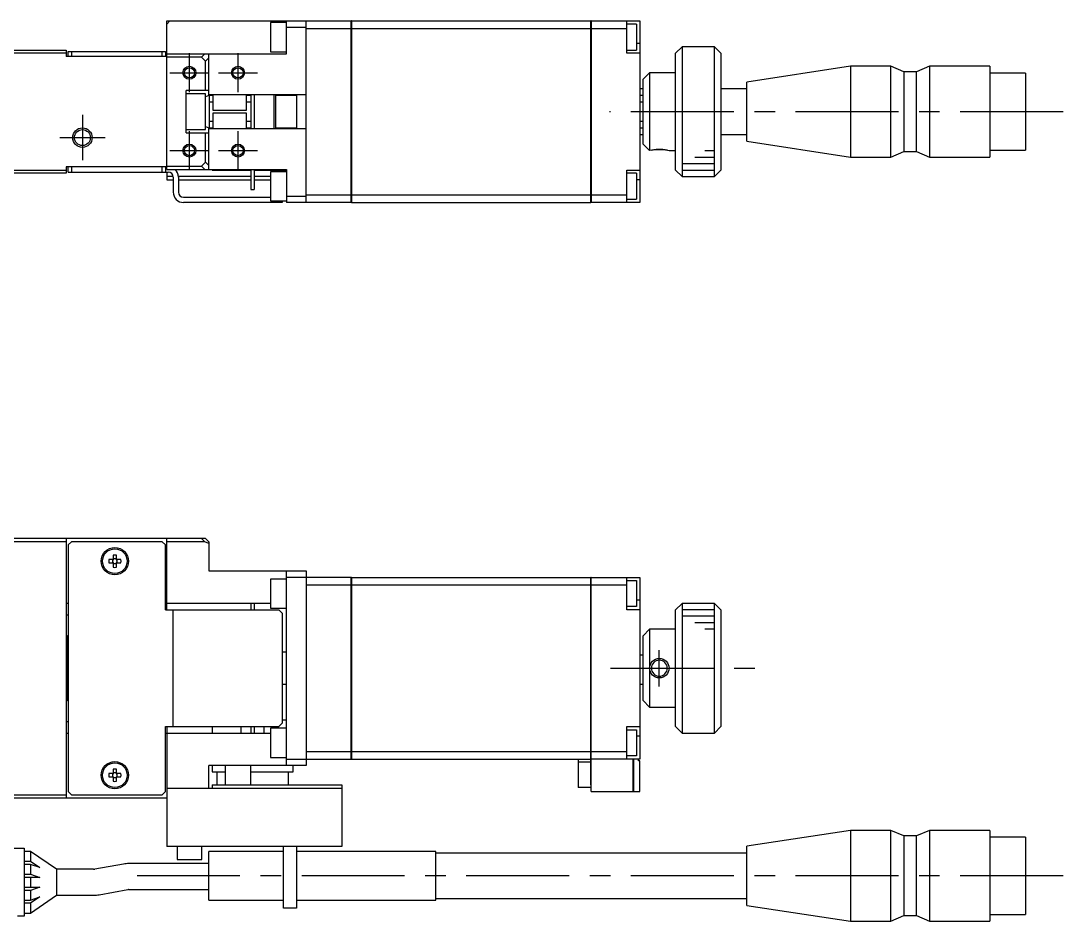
# Model space of a CAD drawing. Extents: x -1 to 660, y -8 to 379.
# Drawn here: x 160.3 to 321.1, y 240.2 to 379 of the extents above; entities that cross this region are included whole.
import ezdxf

# ---------------------------------------------------------------- set-up
doc = ezdxf.new("R2010")
doc.units = 0
doc.header["$LTSCALE"] = 0.5
doc.linetypes.add('CENTER', pattern=[50.8, 31.75, -6.35, 6.35, -6.35])
for name, color, linetype in [('MSM_CENTER', 1, 'CENTER'), ('MSM_CONTINUOUS', 7, 'CONTINUOUS'), ('MSM_NARROW', 5, 'CONTINUOUS')]:
    doc.layers.add(name, color=color, linetype=linetype)

msp = doc.modelspace()

# ---------------------------------------------------------------- linework, layer by layer
at = {"layer": 'MSM_CENTER'}
for p, q in [((186.29, 367.97), (186.29, 373.97)), ((193.79, 367.97), (193.79, 373.97)), ((183.29, 370.97), (189.29, 370.97)), ((190.79, 370.97), (196.79, 370.97)), ((169.79, 364.47), (169.79, 357.47)), ((321.09, 364.97), (251.09, 364.97)), ((186.29, 355.97), (186.29, 361.97)), ((193.79, 355.97), (193.79, 361.97)), ((166.29, 360.97), (173.29, 360.97)), ((183.29, 358.97), (189.29, 358.97)), ((190.79, 358.97), (196.79, 358.97)), ((258.79, 276.37), (258.79, 281.97)), ((251.28, 279.17), (274.41, 279.17)), ((321.09, 247.17), (176.09, 247.17))]:
    msp.add_line(p, q, dxfattribs=at)
at = {"layer": 'MSM_CONTINUOUS'}
for p, q in [((182.79, 378.47), (183.29, 378.97)), ((182.79, 356.07), (182.79, 378.97)), ((182.79, 378.97), (211.24, 378.97)), ((198.79, 378.72), (198.79, 374.22)), ((201.29, 378.72), (198.79, 378.72)), ((201.29, 373.87), (201.29, 378.97)), ((204.29, 377.97), (201.29, 377.97)), ((204.29, 350.97), (204.29, 378.97)), ((211.24, 350.97), (211.24, 378.97)), ((211.29, 378.96), (211.24, 378.96)), ((211.29, 378.97), (248.24, 378.97)), ((211.29, 378.97), (211.29, 350.97)), ((248.24, 350.97), (248.24, 378.97)), ((248.29, 378.96), (248.24, 378.96)), ((248.29, 378.97), (255.79, 378.97)), ((248.29, 378.97), (248.29, 350.97)), ((253.79, 373.97), (253.79, 378.97)), ((255.29, 378.47), (253.79, 378.47)), ((255.29, 378.47), (255.29, 374.47)), ((255.79, 378.97), (255.79, 350.97)), ((204.29, 377.82), (211.24, 377.82)), ((211.29, 377.81), (211.24, 377.81)), ((211.29, 377.82), (248.24, 377.82)), ((248.29, 377.81), (248.24, 377.81)), ((248.29, 377.82), (253.79, 377.82)), ((255.79, 375.47), (255.29, 375.47)), ((262.29, 374.97), (261.29, 373.97)), ((262.29, 374.97), (262.29, 354.97)), ((267.29, 374.97), (262.29, 374.97)), ((267.29, 354.97), (267.29, 374.97)), ((268.29, 373.97), (267.29, 374.97)), ((145.29, 374.47), (167.29, 374.47)), ((167.29, 373.97), (145.29, 373.97)), ((167.29, 374.47), (167.29, 373.47)), ((182.79, 373.47), (167.29, 373.47)), ((167.59, 373.47), (167.59, 374.27)), ((167.59, 374.27), (182.59, 374.27)), ((168.09, 374.27), (168.09, 373.47)), ((182.09, 373.47), (182.09, 374.27)), ((182.59, 374.27), (182.59, 373.47)), ((182.79, 373.87), (201.29, 373.87)), ((188.17, 373.37), (182.79, 373.37)), ((188.17, 373.37), (188.67, 373.87)), ((188.79, 372.76), (188.17, 373.37)), ((189.29, 373.26), (188.79, 372.76)), ((189.29, 367.46), (189.29, 373.87)), ((198.79, 374.22), (201.29, 374.22)), ((253.79, 374.47), (255.29, 374.47)), ((255.79, 373.97), (253.79, 373.97)), ((261.29, 355.97), (261.29, 373.97)), ((268.29, 373.97), (268.29, 355.97)), ((188.79, 368.22), (188.79, 372.76)), ((288.29, 371.97), (272.29, 369.54)), ((288.29, 371.97), (288.29, 357.97)), ((294.49, 371.97), (288.29, 371.97)), ((294.49, 357.97), (294.49, 371.97)), ((296.49, 371.12), (294.49, 371.97)), ((300.49, 371.97), (298.49, 371.12)), ((300.49, 371.97), (300.49, 357.97)), ((309.79, 371.97), (300.49, 371.97)), ((309.79, 371.97), (309.79, 357.97)), ((256.29, 369.97), (257.29, 370.97)), ((256.29, 359.97), (256.29, 369.97)), ((261.29, 370.97), (257.29, 370.97)), ((257.29, 370.97), (257.29, 358.97)), ((296.49, 371.12), (296.49, 358.82)), ((298.49, 371.12), (296.49, 371.12)), ((298.49, 358.82), (298.49, 371.12)), ((315.29, 370.92), (309.79, 370.92)), ((315.29, 370.92), (315.29, 359.02)), ((256.29, 368.47), (255.79, 368.47)), ((272.29, 368.47), (268.29, 368.47)), ((272.29, 360.4), (272.29, 369.54)), ((185.79, 361.72), (185.79, 368.22)), ((189.29, 368.22), (185.79, 368.22)), ((188.79, 367.72), (185.79, 367.72)), ((188.79, 362.22), (188.79, 367.72)), ((189.29, 367.46), (188.79, 367.25)), ((204.29, 367.57), (189.29, 367.57)), ((189.39, 362.37), (189.39, 367.57)), ((189.89, 367.47), (189.39, 367.47)), ((189.79, 367.57), (189.79, 367.47)), ((189.89, 367.57), (189.89, 365.22)), ((195.09, 365.22), (195.09, 367.57)), ((195.79, 367.47), (195.09, 367.47)), ((195.79, 367.57), (195.79, 362.37)), ((196.29, 367.57), (196.29, 362.37)), ((199.39, 362.37), (199.39, 367.57)), ((199.59, 367.57), (199.59, 362.37)), ((202.79, 367.47), (199.59, 367.47)), ((202.79, 367.57), (202.79, 362.37)), ((256.29, 367.47), (255.79, 367.47)), ((189.39, 366.47), (189.89, 366.47)), ((189.89, 365.22), (195.09, 365.22)), ((195.09, 366.47), (195.79, 366.47)), ((255.79, 366.47), (256.29, 366.47)), ((189.89, 363.47), (189.39, 363.47)), ((189.89, 364.72), (189.89, 362.37)), ((195.09, 364.72), (189.89, 364.72)), ((195.09, 362.37), (195.09, 364.72)), ((195.79, 363.47), (195.09, 363.47)), ((256.29, 363.47), (255.79, 363.47)), ((185.79, 362.22), (188.79, 362.22)), ((188.79, 362.69), (189.29, 362.48)), ((189.29, 356.07), (189.29, 362.48)), ((189.29, 362.37), (204.29, 362.37)), ((189.39, 362.47), (189.89, 362.47)), ((189.79, 362.47), (189.79, 362.37)), ((195.09, 362.47), (195.79, 362.47)), ((199.59, 362.47), (202.79, 362.47)), ((255.79, 362.47), (256.29, 362.47)), ((185.79, 361.72), (189.29, 361.72)), ((188.79, 357.19), (188.79, 361.72)), ((255.79, 361.47), (256.29, 361.47)), ((268.29, 361.47), (272.29, 361.47)), ((272.29, 360.4), (288.29, 357.97)), ((257.29, 358.97), (256.29, 359.97)), ((260.29, 358.97), (261.29, 358.97)), ((294.49, 357.97), (296.49, 358.82)), ((296.49, 358.82), (298.49, 358.82)), ((298.49, 358.82), (300.49, 357.97)), ((309.79, 359.02), (315.29, 359.02)), ((188.17, 356.57), (188.79, 357.19)), ((188.79, 357.19), (189.29, 356.69)), ((288.29, 357.97), (294.49, 357.97)), ((300.49, 357.97), (309.79, 357.97)), ((167.29, 355.47), (154.29, 355.47)), ((154.4, 355.97), (167.29, 355.97)), ((182.79, 356.47), (167.29, 356.47)), ((167.29, 356.47), (167.29, 355.47)), ((167.59, 355.67), (167.59, 356.47)), ((167.59, 355.67), (182.99, 355.67)), ((168.09, 356.47), (168.09, 355.67)), ((182.09, 355.67), (182.09, 356.47)), ((182.59, 356.47), (182.59, 355.67)), ((182.79, 356.57), (188.17, 356.57)), ((182.79, 356.07), (201.29, 356.07)), ((182.79, 355.67), (182.79, 354.47)), ((188.67, 356.07), (188.17, 356.57)), ((189.79, 356.07), (189.79, 355.97)), ((189.79, 355.97), (195.79, 355.97)), ((195.79, 356.07), (195.79, 352.97)), ((196.29, 356.07), (196.29, 352.97)), ((196.29, 355.97), (201.29, 355.97)), ((198.79, 355.72), (198.79, 351.22)), ((201.29, 355.72), (198.79, 355.72)), ((201.29, 356.07), (201.29, 350.97)), ((253.79, 355.97), (255.79, 355.97)), ((253.79, 350.97), (253.79, 355.97)), ((255.29, 355.47), (253.79, 355.47)), ((255.29, 355.47), (255.29, 351.47)), ((261.29, 355.97), (262.29, 354.97)), ((267.29, 354.97), (268.29, 355.97)), ((183.78, 354.97), (182.79, 354.97)), ((182.79, 354.47), (183.79, 354.47)), ((183.79, 354.87), (183.79, 352.57)), ((195.79, 354.97), (184.58, 354.97)), ((184.59, 354.87), (184.59, 352.57)), ((184.59, 354.47), (195.79, 354.47)), ((198.79, 354.97), (196.29, 354.97)), ((196.29, 354.47), (198.79, 354.47)), ((255.79, 354.47), (255.29, 354.47)), ((262.29, 354.97), (267.29, 354.97)), ((195.79, 352.97), (196.29, 352.97)), ((185.39, 351.77), (198.79, 351.77)), ((200.59, 350.97), (185.39, 350.97)), ((198.79, 351.22), (201.29, 351.22)), ((200.09, 350.97), (200.09, 351.22)), ((200.59, 351.22), (200.59, 350.97)), ((201.29, 351.97), (204.29, 351.97)), ((211.24, 350.97), (201.29, 350.97)), ((204.29, 352.13), (211.24, 352.13)), ((211.29, 352.13), (211.24, 352.13)), ((211.29, 350.98), (211.24, 350.98)), ((211.29, 352.13), (248.24, 352.13)), ((211.29, 350.97), (248.24, 350.97)), ((248.29, 352.13), (248.24, 352.13)), ((248.29, 350.98), (248.24, 350.98)), ((248.29, 352.13), (253.79, 352.13)), ((255.79, 350.97), (248.29, 350.97)), ((253.79, 351.47), (255.29, 351.47)), ((188.79, 299.17), (145.29, 299.17)), ((167.29, 299.17), (167.29, 259.17)), ((182.79, 288.17), (182.79, 299.17)), ((188.67, 298.67), (188.17, 299.17)), ((188.79, 299.17), (189.29, 298.67)), ((167.29, 298.67), (154.9, 298.67)), ((168.09, 298.67), (167.59, 298.17)), ((167.59, 298.17), (167.59, 260.17)), ((182.09, 298.67), (168.09, 298.67)), ((182.59, 298.17), (182.09, 298.67)), ((182.59, 288.17), (182.59, 298.17)), ((188.67, 298.67), (182.79, 298.67)), ((189.29, 298.37), (188.67, 298.67)), ((189.29, 298.67), (189.29, 294.17)), ((174.55, 295.91), (173.87, 295.91)), ((174.55, 296.59), (174.55, 295.91)), ((175.03, 295.91), (175.03, 296.59)), ((175.71, 295.91), (175.03, 295.91)), ((173.87, 295.43), (174.55, 295.43)), ((174.55, 295.43), (174.55, 294.75)), ((175.03, 294.75), (175.03, 295.43)), ((175.03, 295.43), (175.71, 295.43)), ((189.29, 294.17), (204.29, 294.17)), ((198.79, 292.92), (198.79, 288.42)), ((201.29, 292.92), (198.79, 292.92)), ((201.29, 264.17), (201.29, 294.17)), ((211.24, 293.17), (201.29, 293.17)), ((204.29, 294.17), (204.29, 264.17)), ((211.24, 265.17), (211.24, 293.17)), ((211.29, 293.16), (211.24, 293.16)), ((211.29, 293.17), (248.24, 293.17)), ((211.29, 293.17), (211.29, 265.17)), ((248.24, 261.17), (248.24, 293.17)), ((248.29, 293.16), (248.24, 293.16)), ((248.29, 260.17), (248.29, 293.17)), ((248.29, 293.17), (255.79, 293.17)), ((253.79, 288.17), (253.79, 293.17)), ((253.79, 292.67), (255.29, 292.67)), ((255.29, 292.67), (255.29, 288.67)), ((255.79, 293.17), (255.79, 265.17)), ((204.29, 292.02), (211.24, 292.02)), ((211.29, 292.01), (211.24, 292.01)), ((211.29, 292.02), (248.24, 292.02)), ((248.29, 292.01), (248.24, 292.01)), ((248.29, 292.02), (253.79, 292.02)), ((255.79, 289.67), (255.29, 289.67)), ((167.59, 289.17), (167.29, 289.17)), ((198.79, 289.17), (182.59, 289.17)), ((182.59, 288.17), (200.09, 288.17)), ((183.79, 270.17), (183.79, 288.17)), ((195.79, 289.17), (195.79, 288.17)), ((196.29, 289.17), (196.29, 288.17)), ((198.79, 288.42), (201.29, 288.42)), ((200.59, 287.67), (200.09, 288.17)), ((255.29, 288.67), (253.79, 288.67)), ((255.79, 288.17), (253.79, 288.17)), ((262.29, 289.17), (261.29, 288.17)), ((261.29, 270.17), (261.29, 288.17)), ((262.29, 289.17), (262.29, 269.17)), ((267.29, 289.17), (262.29, 289.17)), ((267.29, 269.17), (267.29, 289.17)), ((268.29, 288.17), (267.29, 289.17)), ((268.29, 288.17), (268.29, 270.17)), ((167.29, 287.42), (167.59, 287.42)), ((200.59, 287.67), (200.59, 270.67)), ((256.29, 284.17), (257.29, 285.17)), ((261.29, 285.17), (257.29, 285.17)), ((257.29, 285.17), (257.29, 273.17)), ((167.49, 284.17), (167.29, 283.97)), ((167.59, 284.17), (167.49, 284.17)), ((167.49, 284.17), (167.49, 274.17)), ((256.29, 274.17), (256.29, 284.17)), ((200.59, 281.67), (201.29, 281.67)), ((256.29, 281.17), (255.79, 281.17)), ((201.29, 276.67), (200.59, 276.67)), ((256.29, 276.67), (255.79, 276.67)), ((167.29, 274.37), (167.49, 274.17)), ((167.49, 274.17), (167.59, 274.17)), ((257.29, 273.17), (256.29, 274.17)), ((257.29, 273.17), (261.29, 273.17)), ((167.59, 270.92), (167.29, 270.92)), ((182.59, 260.17), (182.59, 270.17)), ((182.59, 270.17), (200.09, 270.17)), ((182.79, 270.17), (182.79, 251.67)), ((189.79, 270.17), (189.79, 269.17)), ((194.29, 269.17), (194.29, 270.17)), ((195.79, 270.17), (195.79, 269.17)), ((196.29, 270.17), (196.29, 269.17)), ((197.79, 270.17), (197.79, 269.17)), ((200.09, 270.17), (200.59, 270.67)), ((201.29, 271.17), (200.59, 271.17)), ((253.79, 270.17), (255.79, 270.17)), ((253.79, 265.17), (253.79, 270.17)), ((261.29, 270.17), (262.29, 269.17)), ((267.29, 269.17), (268.29, 270.17)), ((167.29, 269.17), (167.59, 269.17)), ((182.59, 269.17), (198.79, 269.17)), ((198.79, 269.92), (198.79, 265.42)), ((201.29, 269.92), (198.79, 269.92)), ((253.79, 269.67), (255.29, 269.67)), ((255.29, 269.67), (255.29, 265.67)), ((255.79, 268.67), (255.29, 268.67)), ((262.29, 269.17), (267.29, 269.17)), ((198.79, 265.42), (201.29, 265.42)), ((204.29, 266.33), (211.24, 266.33)), ((211.29, 266.33), (211.24, 266.33)), ((211.29, 266.33), (248.24, 266.33)), ((248.29, 266.33), (248.24, 266.33)), ((248.29, 266.33), (253.79, 266.33)), ((255.29, 265.67), (253.79, 265.67)), ((189.29, 260.67), (189.29, 264.17)), ((204.29, 264.17), (189.29, 264.17)), ((189.79, 264.17), (189.79, 263.17)), ((191.79, 264.17), (191.79, 261.17)), ((195.79, 261.17), (195.79, 264.17)), ((201.29, 265.17), (211.24, 265.17)), ((202.29, 263.17), (202.29, 264.17)), ((211.29, 265.18), (211.24, 265.18)), ((211.29, 265.17), (248.24, 265.17)), ((246.29, 265.17), (246.29, 260.77)), ((248.24, 264.67), (246.29, 264.67)), ((248.29, 265.18), (248.24, 265.18)), ((255.79, 265.17), (248.29, 265.17)), ((254.74, 260.17), (254.74, 265.17)), ((254.79, 265.17), (254.79, 260.17)), ((255.59, 264.87), (255.59, 265.17)), ((255.79, 264.87), (255.59, 264.87)), ((255.79, 260.17), (255.79, 264.87)), ((174.55, 262.91), (173.87, 262.91)), ((173.87, 262.43), (174.55, 262.43)), ((174.55, 263.59), (174.55, 262.91)), ((174.55, 262.43), (174.55, 261.75)), ((175.03, 262.91), (175.03, 263.59)), ((175.71, 262.91), (175.03, 262.91)), ((175.03, 261.75), (175.03, 262.43)), ((175.03, 262.43), (175.71, 262.43)), ((189.79, 263.17), (191.79, 263.17)), ((190.54, 263.17), (190.54, 261.17)), ((195.79, 263.17), (202.29, 263.17)), ((201.54, 263.17), (201.54, 261.17)), ((182.79, 260.67), (209.79, 260.67)), ((189.79, 261.17), (189.79, 260.67)), ((189.79, 261.17), (209.79, 261.17)), ((209.79, 261.17), (209.79, 251.67)), ((248.29, 260.77), (246.29, 260.77)), ((248.29, 261.17), (248.24, 261.17)), ((145.29, 259.17), (182.79, 259.17)), ((154.9, 259.67), (167.29, 259.67)), ((167.59, 260.17), (168.09, 259.67)), ((168.09, 259.67), (182.09, 259.67)), ((182.09, 259.67), (182.59, 260.17)), ((248.29, 260.17), (254.74, 260.17)), ((254.79, 260.22), (254.74, 260.22)), ((254.79, 260.17), (255.79, 260.17)), ((288.29, 254.17), (272.29, 251.74)), ((288.29, 254.17), (288.29, 240.17)), ((294.49, 254.17), (288.29, 254.17)), ((294.49, 240.17), (294.49, 254.17)), ((296.49, 253.32), (294.49, 254.17)), ((300.49, 254.17), (298.49, 253.32)), ((300.49, 254.17), (300.49, 240.17)), ((309.79, 254.17), (300.49, 254.17)), ((309.79, 254.17), (309.79, 240.17)), ((296.49, 253.32), (296.49, 241.02)), ((298.49, 253.32), (296.49, 253.32)), ((298.49, 241.02), (298.49, 253.32)), ((315.29, 253.12), (309.79, 253.12)), ((315.29, 253.12), (315.29, 241.22)), ((158.79, 251.42), (160.79, 251.42)), ((160.79, 251.42), (160.79, 240.92)), ((161.79, 250.92), (160.79, 250.92)), ((165.79, 248.17), (161.79, 250.92)), ((161.79, 250.92), (161.79, 249.42)), ((209.79, 251.67), (182.79, 251.67)), ((184.39, 251.67), (184.39, 249.67)), ((188.19, 249.67), (188.19, 251.67)), ((200.79, 250.92), (189.29, 250.92)), ((189.29, 243.42), (189.29, 250.92)), ((200.79, 242.17), (200.79, 251.67)), ((202.79, 251.67), (202.79, 242.17)), ((224.29, 250.92), (202.79, 250.92)), ((224.29, 243.42), (224.29, 250.92)), ((272.29, 242.6), (272.29, 251.74)), ((160.79, 249.42), (161.79, 249.42)), ((161.79, 249.42), (163.24, 248.42)), ((184.39, 249.67), (188.19, 249.67)), ((272.29, 250.67), (224.29, 250.67)), ((161.79, 248.92), (160.79, 248.92)), ((163.24, 248.42), (161.79, 248.92)), ((161.79, 248.92), (161.79, 247.42)), ((165.79, 248.17), (165.79, 244.17)), ((171.52, 248.17), (165.79, 248.17)), ((176.11, 248.96), (171.7, 248.19)), ((189.29, 249.04), (176.97, 249.04)), ((160.79, 247.42), (161.79, 247.42)), ((163.24, 246.92), (160.79, 246.92)), ((161.79, 247.42), (163.24, 246.92)), ((161.79, 246.92), (161.79, 245.42)), ((160.79, 245.42), (163.24, 245.42)), ((161.79, 244.92), (160.79, 244.92)), ((163.24, 245.42), (161.79, 244.92)), ((161.79, 244.92), (161.79, 243.42)), ((172.39, 244.25), (176.8, 245.03)), ((176.97, 245.04), (189.29, 245.04)), ((160.79, 243.42), (161.79, 243.42)), ((161.79, 242.92), (160.79, 242.92)), ((161.79, 241.42), (165.79, 244.17)), ((161.79, 243.42), (163.24, 243.92)), ((163.24, 243.92), (161.79, 242.92)), ((161.79, 242.92), (161.79, 241.42)), ((165.79, 244.17), (171.52, 244.17)), ((189.29, 243.42), (200.79, 243.42)), ((202.79, 243.42), (224.29, 243.42)), ((224.29, 243.67), (272.29, 243.67)), ((160.79, 241.42), (161.79, 241.42)), ((202.79, 242.17), (200.79, 242.17)), ((272.29, 242.6), (288.29, 240.17)), ((309.79, 241.22), (315.29, 241.22)), ((160.79, 240.92), (159.79, 240.92)), ((288.29, 240.17), (294.49, 240.17)), ((294.49, 240.17), (296.49, 241.02)), ((296.49, 241.02), (298.49, 241.02)), ((298.49, 241.02), (300.49, 240.17)), ((300.49, 240.17), (309.79, 240.17))]:
    msp.add_line(p, q, dxfattribs=at)
for centre, radius in [((186.29, 370.97), 0.783), ((193.79, 370.97), 0.783), ((169.79, 360.97), 1.23), ((186.29, 358.97), 0.783), ((193.79, 358.97), 0.783), ((174.79, 295.67), 2.1), ((174.79, 295.67), 1.9), ((174.79, 262.67), 2.1), ((174.79, 262.67), 1.9)]:
    msp.add_circle(centre, radius, dxfattribs=at)
at = {"layer": 'MSM_CONTINUOUS', "extrusion": (0, 0, -1)}
msp.add_circle((-258.79, 279.17), 1.23, dxfattribs=at)
at = {"layer": 'MSM_CONTINUOUS'}
for centre, radius, start, end in [((258.79, 353.1), 6, 77.9757, 102.0243), ((182.99, 354.87), 0.8, 0, 90), ((182.99, 354.87), 1.6, 0, 48.5903), ((185.39, 352.57), 1.6, 180, 270), ((185.39, 352.57), 0.8, 180, 270), ((174.79, 295.67), 0.95, 165.3667, 194.6333), ((174.79, 295.67), 0.365, 138.8496, 221.1504), ((174.79, 295.67), 0.95, 75.3667, 104.6333), ((174.79, 295.67), 0.365, 48.8496, 131.1504), ((174.79, 295.67), 0.365, 318.8496, 41.1504), ((174.79, 295.67), 0.95, 345.3667, 14.6333), ((174.79, 295.67), 0.365, 228.8496, 311.1504), ((174.79, 295.67), 0.95, 255.3667, 284.6333), ((174.79, 262.67), 0.95, 165.3667, 194.6333), ((174.79, 262.67), 0.365, 138.8496, 221.1504), ((174.79, 262.67), 0.95, 75.3667, 104.6333), ((174.79, 262.67), 0.365, 48.8496, 131.1504), ((174.79, 262.67), 0.365, 228.8496, 311.1504), ((174.79, 262.67), 0.365, 318.8496, 41.1504), ((174.79, 262.67), 0.95, 345.3667, 14.6333), ((174.79, 262.67), 0.95, 255.3667, 284.6333), ((171.52, 249.17), 1, 270, 280), ((176.97, 244.04), 5, 90, 100), ((176.97, 244.04), 1, 90, 100), ((171.52, 249.17), 5, 270, 280)]:
    msp.add_arc(centre, radius, start, end, dxfattribs=at)
at = {"layer": 'MSM_NARROW'}
for p, q in [((260.05, 359.03), (260.29, 358.97)), ((265.79, 358.97), (267.29, 358.97)), ((264.29, 357.97), (267.29, 357.97)), ((262.29, 356.97), (267.29, 356.97)), ((262.29, 355.97), (267.29, 355.97)), ((267.29, 288.17), (262.29, 288.17)), ((267.29, 287.17), (262.29, 287.17)), ((267.29, 286.17), (264.29, 286.17)), ((267.29, 285.17), (265.79, 285.17))]:
    msp.add_line(p, q, dxfattribs=at)
for centre, radius in [((186.29, 370.97), 1), ((193.79, 370.97), 1), ((169.79, 360.97), 1.5), ((186.29, 358.97), 1), ((193.79, 358.97), 1), ((258.79, 279.17), 1.5)]:
    msp.add_circle(centre, radius, dxfattribs=at)
msp.add_arc((258.78, 353.18), 5.98, 77.7879, 104.4982, dxfattribs=at)

doc.saveas('drawing.dxf')
